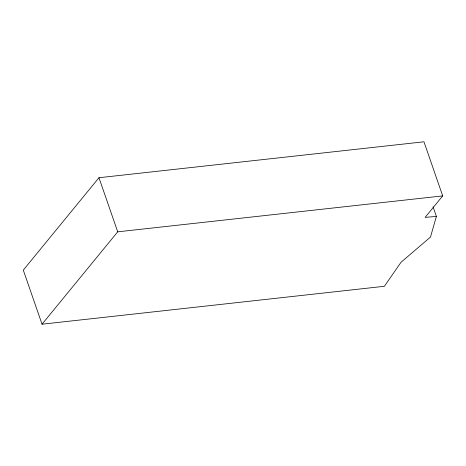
<?xml version="1.0" encoding="UTF-8"?>
<svg xmlns="http://www.w3.org/2000/svg" width="466" height="466" viewBox="0 0 466 466"><rect width="100%" height="100%" fill="white"/><g stroke="black" fill="none" stroke-linecap="round" stroke-linejoin="round"><path stroke-width="0.7" d="M436.397 216.428L430.479 237.072L401.045 262.241L384.38 286.287L42.033 324.208L23.3 270.105L98.973 177.721L423.967 141.792L442.7 195.895L425.114 217.366L436.397 216.428L433.077 206.84M42.033 324.208L117.712 231.829L442.7 195.895M98.973 177.721L117.712 231.829"/></g></svg>
